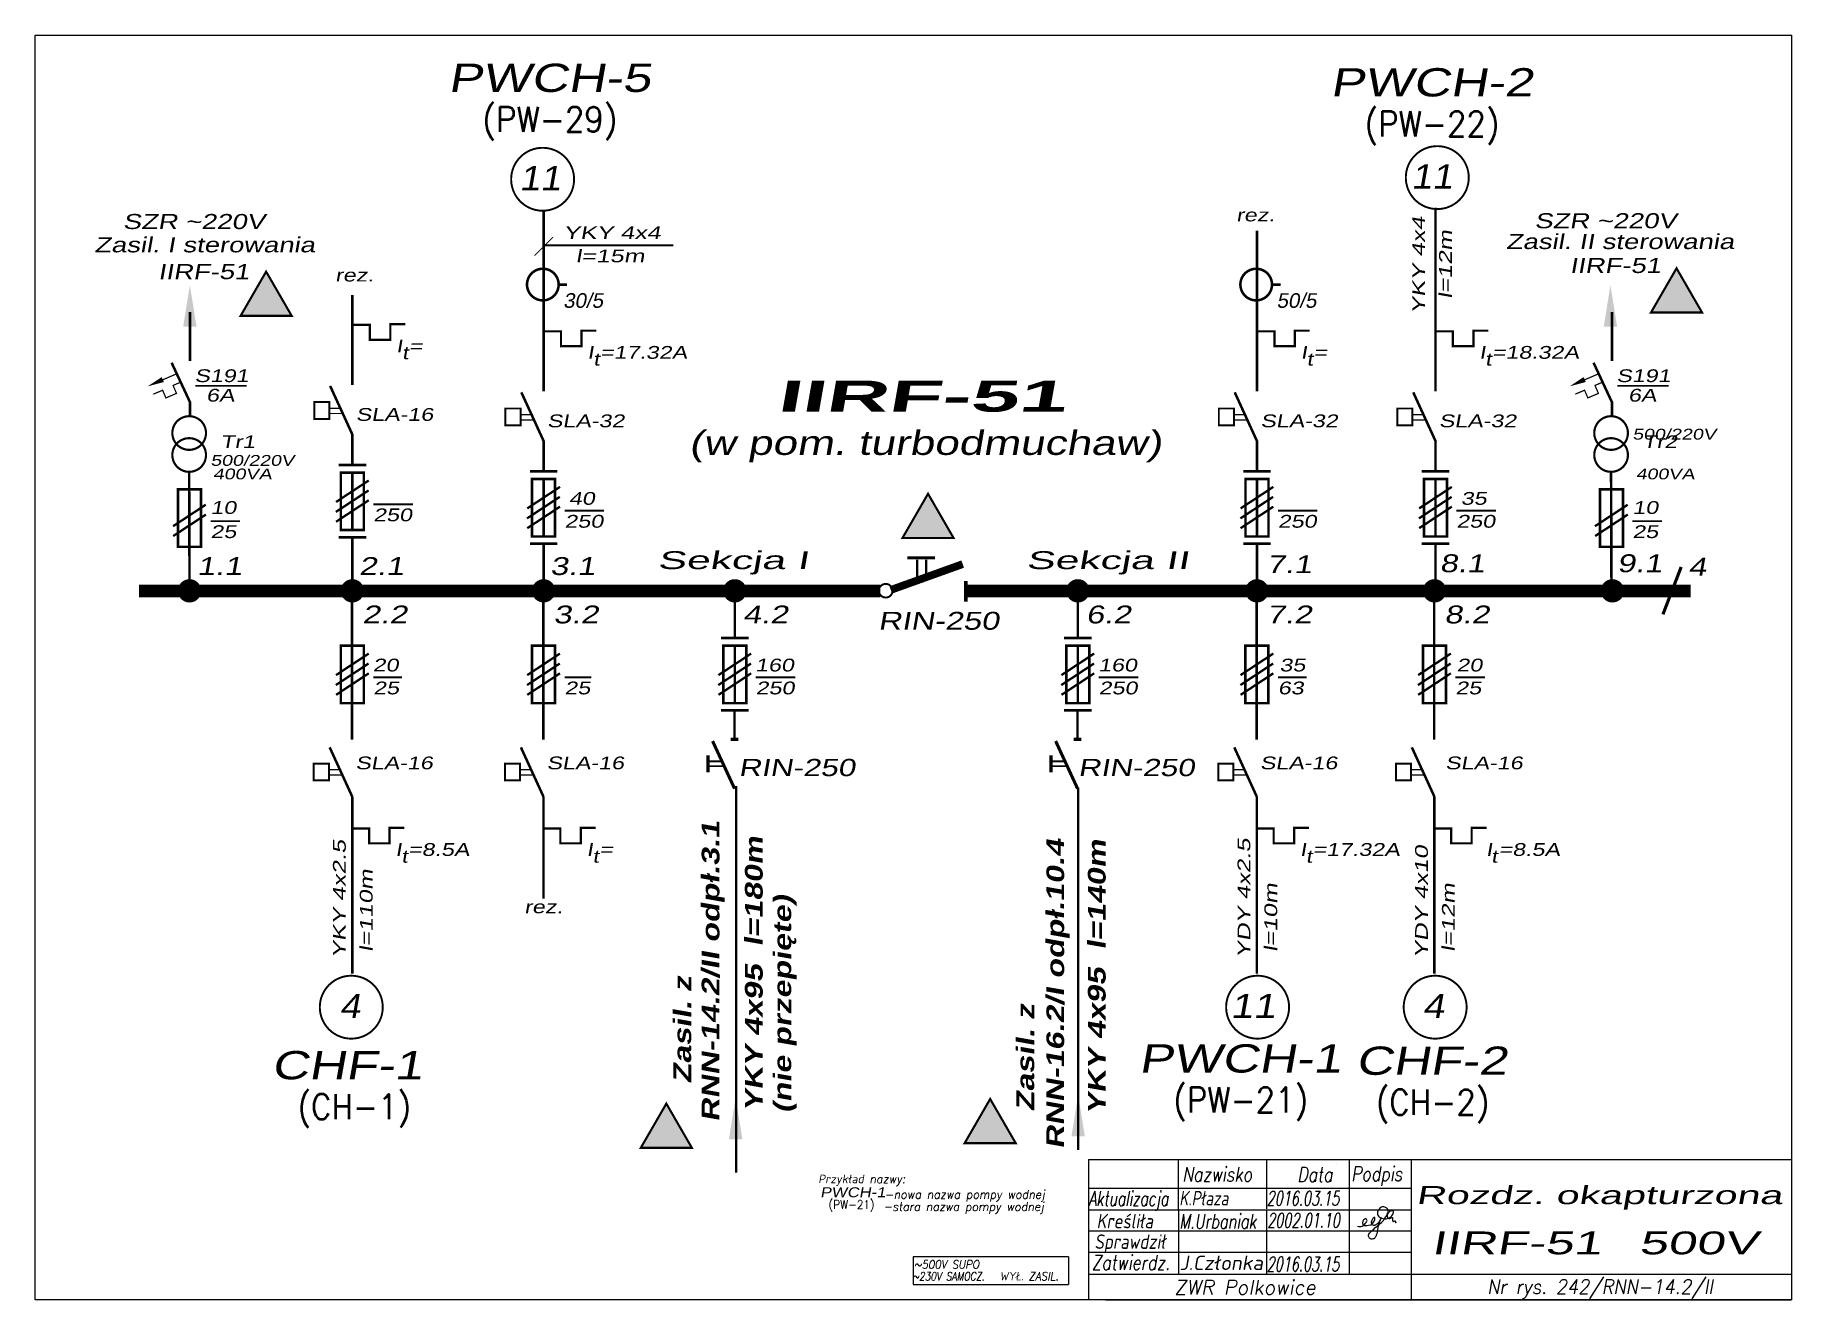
# Model space of a CAD drawing. Extents: x 0 to 590, y 0 to 425.
import ezdxf
from ezdxf.enums import TextEntityAlignment as Align

# ---------------------------------------------------------------- set-up
doc = ezdxf.new("R2010")
doc.units = 0
doc.header["$MEASUREMENT"] = 0
doc.layers.get('0').update_dxf_attribs({"linetype": 'CONTINUOUS'})
for name, color, linetype in [('1', 7, 'CONTINUOUS'), ('LINIE', 4, 'CONTINUOUS'), ('pole12', 7, 'CONTINUOUS')]:
    doc.layers.add(name, color=color, linetype=linetype)
doc.styles.add('ROMAND', font='romand', dxfattribs={"width": 0.8, "oblique": 15, "height": 7})
doc.styles.add('ROMANS', font='romans', dxfattribs={"width": 0.8, "oblique": 15, "height": 3})
doc.styles.get("Standard").update_dxf_attribs({"font": 'txt.shx'})
doc.styles.add('styl1', font='arial.ttf', dxfattribs={"width": 0.8, "oblique": 10, "height": 2.8})
doc.styles.add('styl2', font='arialbd.ttf', dxfattribs={"width": 0.8, "oblique": 10, "height": 2.8})

msp = doc.modelspace()

# ---------------------------------------------------------------- linework, layer by layer
at = {"color": 7}
for p, q in [((106.52, 253.08), (106.52, 250.49)), ((170.76, 246.27), (170.76, 243.68)), ((384.12, 30.16), (384.12, 47.18)), ((413.64, 47.18), (413.64, 30.58)), ((437.08, 45.89), (437.08, 45.89)), ((441.43, 47.18), (441.43, 8.59)), ((353.82, 37.48), (462.23, 37.48)), ((353.82, 30.16), (462.23, 30.16)), ((413.64, 30.16), (413.64, 8.59)), ((451.05, 29.81), (450.94, 29.46)), ((451.22, 30.06), (451.05, 29.81)), ((451.47, 30.44), (451.22, 30.06)), ((451.75, 30.73), (451.47, 30.44)), ((452.03, 31.01), (451.75, 30.73)), ((452.24, 31.15), (452.03, 31.01)), ((452.53, 31.25), (452.24, 31.15)), ((453.05, 31.25), (452.53, 31.25)), ((453.44, 31.15), (453.05, 31.25)), ((453.83, 30.94), (453.44, 31.15)), ((454.11, 30.73), (453.83, 30.94)), ((454.32, 30.51), (454.11, 30.73)), ((454.46, 30.23), (454.32, 30.51)), ((454.53, 29.99), (454.46, 30.23)), ((454.53, 29.42), (454.53, 29.99)), ((455.03, 29.6), (454.82, 29.42)), ((455.31, 29.74), (455.03, 29.6)), ((455.66, 29.85), (455.31, 29.74)), ((455.98, 29.85), (455.66, 29.85)), ((456.16, 29.74), (455.98, 29.85)), ((456.33, 29.53), (456.16, 29.74)), ((456.33, 29.28), (456.33, 29.53)), ((444.28, 24.77), (444.67, 24.63)), ((444.67, 24.63), (445.02, 24.63)), ((445.02, 24.63), (445.37, 24.67)), ((445.37, 24.67), (445.76, 24.77)), ((445.76, 24.77), (446.01, 24.88)), ((445.97, 26.22), (445.94, 25.97)), ((445.94, 25.97), (445.94, 25.69)), ((445.94, 25.69), (445.97, 25.51)), ((446.04, 26.46), (445.97, 26.22)), ((445.97, 25.51), (446.04, 25.3)), ((446.01, 24.88), (446.25, 25.02)), ((446.15, 26.67), (446.04, 26.46)), ((446.04, 25.3), (446.11, 25.09)), ((446.11, 25.09), (446.18, 24.98)), ((446.29, 26.82), (446.15, 26.67)), ((446.18, 24.98), (446.25, 24.98)), ((446.25, 25.02), (446.5, 25.23)), ((446.25, 24.98), (446.36, 24.95)), ((446.5, 26.99), (446.29, 26.82)), ((446.36, 24.95), (446.57, 24.95)), ((446.64, 27.13), (446.5, 26.99)), ((446.5, 25.23), (446.71, 25.44)), ((446.57, 24.95), (446.92, 24.98)), ((446.78, 27.2), (446.64, 27.13)), ((446.71, 25.44), (446.92, 25.69)), ((446.92, 27.24), (446.78, 27.2)), ((447.06, 27.24), (446.92, 27.24)), ((446.92, 25.69), (447.2, 26)), ((446.92, 24.98), (447.42, 24.98)), ((447.2, 27.13), (447.06, 27.24)), ((447.31, 27.03), (447.2, 27.13)), ((447.2, 26), (447.31, 26.25)), ((447.42, 26.89), (447.31, 27.03)), ((447.31, 26.25), (447.38, 26.46)), ((447.38, 26.46), (447.45, 26.67)), ((447.45, 26.67), (447.42, 26.89)), ((447.42, 24.98), (447.94, 25.09)), ((447.94, 25.09), (448.47, 25.12)), ((448.47, 25.12), (448.86, 25.23)), ((448.93, 26.36), (448.86, 26.11)), ((448.86, 26.11), (448.86, 25.9)), ((448.86, 25.9), (448.93, 25.76)), ((448.86, 25.23), (449, 25.34)), ((449, 26.64), (448.93, 26.36)), ((448.93, 25.76), (448.93, 25.58)), ((448.93, 25.58), (449, 25.55)), ((449.14, 26.89), (449, 26.64)), ((449, 25.55), (449.07, 25.44)), ((449, 25.34), (449.14, 25.44)), ((449.07, 25.44), (449.21, 25.3)), ((449.28, 27.13), (449.14, 26.89)), ((449.14, 25.44), (449.21, 25.55)), ((449.21, 25.55), (449.35, 25.69)), ((449.21, 25.3), (449.35, 25.12)), ((449.42, 27.34), (449.28, 27.13)), ((449.28, 23.4), (449.71, 23.75)), ((449.35, 25.69), (449.64, 26.11)), ((449.35, 25.12), (449.57, 25.09)), ((449.57, 27.48), (449.42, 27.34)), ((449.71, 27.59), (449.57, 27.48)), ((449.57, 25.09), (449.78, 25.02)), ((449.64, 26.11), (449.85, 26.46)), ((449.85, 27.66), (449.71, 27.59)), ((449.71, 23.75), (450.09, 24.21)), ((449.78, 25.02), (450.06, 25.02)), ((449.99, 27.66), (449.85, 27.66)), ((449.85, 26.46), (449.99, 26.67)), ((450.06, 27.59), (449.99, 27.66)), ((449.99, 26.67), (450.06, 26.92)), ((450.09, 27.48), (450.06, 27.59)), ((450.06, 26.92), (450.09, 27.13)), ((450.06, 25.02), (450.16, 25.12)), ((450.09, 27.13), (450.09, 27.48)), ((450.09, 24.21), (450.45, 24.45)), ((450.16, 25.12), (450.41, 25.23)), ((450.41, 25.23), (450.59, 25.44)), ((450.45, 24.45), (450.73, 24.67)), ((450.59, 25.44), (450.8, 25.55)), ((450.73, 24.67), (451.12, 24.98)), ((450.8, 25.55), (450.98, 25.65)), ((450.94, 29.46), (450.9, 29.07)), ((450.9, 29.07), (450.94, 28.72)), ((450.94, 28.72), (451.05, 28.4)), ((450.98, 23.64), (450.94, 23.29)), ((450.98, 25.65), (451.15, 25.79)), ((451.01, 24), (450.98, 23.64)), ((451.08, 24.42), (451.01, 24)), ((451.05, 28.4), (451.26, 28.05)), ((451.15, 24.77), (451.08, 24.42)), ((451.12, 24.98), (451.54, 25.34)), ((451.15, 25.79), (451.33, 26)), ((451.22, 25.12), (451.15, 24.77)), ((451.33, 25.44), (451.22, 25.12)), ((451.26, 28.05), (451.54, 27.84)), ((451.33, 26), (451.47, 26.22)), ((451.47, 25.69), (451.33, 25.44)), ((451.47, 26.22), (451.61, 26.46)), ((451.54, 25.9), (451.47, 25.69)), ((451.54, 27.84), (452.03, 27.48)), ((451.61, 26.15), (451.54, 25.9)), ((451.54, 25.34), (451.89, 25.65)), ((451.61, 26.46), (451.75, 26.67)), ((451.68, 26.36), (451.61, 26.15)), ((451.82, 26.64), (451.68, 26.36)), ((451.75, 26.67), (451.89, 26.89)), ((451.89, 26.82), (451.82, 26.64)), ((451.89, 26.89), (452.03, 27.03)), ((451.96, 27.03), (451.89, 26.82)), ((451.89, 25.65), (452.31, 26)), ((452.03, 27.24), (451.96, 27.03)), ((452.03, 27.48), (452.46, 27.38)), ((452.1, 27.38), (452.03, 27.24)), ((452.03, 27.03), (452.1, 27.24)), ((452.17, 27.48), (452.1, 27.38)), ((452.1, 27.24), (452.17, 27.38)), ((452.17, 27.48), (452.24, 27.59)), ((452.24, 27.59), (452.17, 27.48)), ((452.17, 27.38), (452.17, 27.48)), ((452.24, 27.59), (452.24, 27.66)), ((452.24, 27.66), (452.24, 27.59)), ((452.31, 26), (452.67, 26.32)), ((452.46, 27.38), (452.95, 27.24)), ((452.67, 26.32), (452.95, 26.67)), ((452.95, 27.24), (453.9, 27.24)), ((452.95, 26.67), (453.23, 27.03)), ((453.23, 27.03), (453.44, 27.38)), ((453.44, 27.38), (453.76, 27.84)), ((453.76, 27.84), (454.04, 28.26)), ((453.9, 27.24), (454.25, 27.27)), ((454.04, 28.26), (454.25, 28.72)), ((454.25, 28.72), (454.39, 29.07)), ((454.32, 28.61), (454.25, 28.37)), ((454.25, 28.37), (454.25, 28.05)), ((454.25, 28.05), (454.32, 27.8)), ((454.25, 27.27), (454.61, 27.38)), ((454.46, 28.93), (454.32, 28.61)), ((454.32, 27.8), (454.39, 27.56)), ((454.39, 29.07), (454.53, 29.42)), ((454.39, 27.56), (454.53, 27.38)), ((454.68, 29.18), (454.46, 28.93)), ((454.53, 27.38), (454.75, 27.27)), ((454.61, 27.38), (454.89, 27.56)), ((454.82, 29.42), (454.68, 29.18)), ((454.75, 27.27), (455.1, 27.27)), ((454.89, 27.56), (455.24, 27.77)), ((455.1, 27.27), (455.31, 27.38)), ((455.24, 27.77), (455.52, 27.94)), ((455.31, 27.38), (455.73, 27.59)), ((455.52, 27.94), (455.73, 28.15)), ((455.73, 28.15), (455.98, 28.51)), ((455.73, 27.59), (456.01, 27.59)), ((455.98, 28.51), (456.16, 28.82)), ((456.01, 27.59), (456.01, 26.64)), ((456.01, 26.64), (456.05, 26.46)), ((456.05, 26.46), (456.09, 26.36)), ((456.09, 26.36), (456.12, 26.25)), ((456.12, 26.25), (456.23, 26.25)), ((456.16, 28.82), (456.26, 29.07)), ((456.23, 26.25), (456.47, 26.43)), ((456.26, 29.07), (456.33, 29.28)), ((456.47, 26.43), (456.68, 26.46)), ((456.68, 26.46), (456.83, 26.53)), ((456.83, 26.53), (456.9, 26.53)), ((456.9, 26.53), (456.9, 26.46)), ((456.9, 26.46), (456.97, 26.32)), ((456.97, 26.32), (456.97, 26.15)), ((456.97, 26.15), (457.04, 26.08)), ((457.04, 26.08), (457.04, 26)), ((457.04, 26), (457.11, 25.97)), ((457.11, 26), (457.18, 26.08)), ((457.11, 25.9), (457.11, 26)), ((457.11, 25.97), (457.11, 25.9)), ((457.18, 26.08), (457.18, 26.11)), ((353.82, 23.14), (462.3, 23.14)), ((447.94, 21.39), (447.98, 21.74)), ((448.02, 21.14), (447.94, 21.39)), ((447.98, 21.74), (448.09, 22.06)), ((448.12, 20.93), (448.02, 21.14)), ((448.09, 22.06), (448.3, 22.41)), ((448.26, 20.72), (448.12, 20.93)), ((448.44, 20.58), (448.26, 20.72)), ((448.3, 22.41), (448.58, 22.73)), ((448.65, 20.44), (448.44, 20.58)), ((448.58, 22.73), (448.93, 23.08)), ((448.86, 20.37), (448.65, 20.44)), ((449.07, 20.37), (448.86, 20.37)), ((448.93, 23.08), (449.28, 23.4)), ((449.42, 20.44), (449.07, 20.37)), ((449.71, 20.51), (449.42, 20.44)), ((449.92, 20.61), (449.71, 20.51)), ((450.09, 20.79), (449.92, 20.61)), ((450.2, 21.04), (450.09, 20.79)), ((450.34, 21.25), (450.2, 21.04)), ((450.45, 21.46), (450.34, 21.25)), ((450.55, 21.71), (450.45, 21.46)), ((450.66, 21.92), (450.55, 21.71)), ((450.69, 22.13), (450.66, 21.92)), ((450.73, 22.27), (450.69, 22.13)), ((450.8, 22.52), (450.73, 22.27)), ((450.83, 22.73), (450.8, 22.52)), ((450.87, 22.97), (450.83, 22.73)), ((450.94, 23.29), (450.87, 22.97)), ((347.17, 14.44), (347.17, 5.15)), ((353.82, 15.96), (462.14, 15.96)), ((359.61, 0), (359.61, 0)), ((359.61, 0), (359.61, 0))]:
    msp.add_line(p, q, dxfattribs=at)
msp.add_lwpolyline([(0, 425), (590, 425), (590, 0), (0, 0)], close=True)
for points, const_width in [([(159.91, 376.56, 1), (181.06, 376.56, 1)], 0.644), ([(460.46, 377.12, 1), (481.61, 377.12, 1)], 0.644), ([(165.24, 341.17, 1), (175.87, 341.17, 1)], 0.859), ([(404.89, 341.17, 1), (415.51, 341.17, 1)], 0.859), ([(46.09, 291.28, 1), (57.4, 291.28, 1)], 0.723), ([(523.77, 291.28, 1), (535.08, 291.28, 1)], 0.723), ([(46.09, 283.89, 1), (57.4, 283.89, 1)], 0.723), ([(523.77, 283.89, 1), (535.08, 283.89, 1)], 0.723), ([(49.72, 238.24, 1), (54.03, 238.24, 1)], 3.53), ([(104.42, 238.24, 1), (108.73, 238.24, 1)], 3.53), ([(168.66, 238.24, 1), (172.97, 238.24, 1)], 3.53), ([(232.9, 238.24, 1), (237.21, 238.24, 1)], 3.53), ([(348.13, 238.24, 1), (352.45, 238.24, 1)], 3.53), ([(408.3, 238.24, 1), (412.62, 238.24, 1)], 3.53), ([(467.95, 238.24, 1), (472.27, 238.24, 1)], 3.53), ([(527.72, 238.24, 1), (532.03, 238.24, 1)], 3.53), ([(283.45, 238.28, 1), (288.03, 238.28, 1)], 0.654), ([(95.63, 98.32, 1), (116.78, 98.32, 1)], 0.644), ([(400.1, 98.32, 1), (421.25, 98.32, 1)], 0.644), ([(459.75, 98.32, 1), (480.9, 98.32, 1)], 0.644)]:
    msp.add_lwpolyline(points, format="xyb", close=True, dxfattribs=dict(at, const_width=const_width))
for points, const_width in [([(170.81, 365.92), (170.81, 305.28)], 0.859), ([(470.43, 367), (470.43, 305.28)], 0.859), ([(410.46, 359.23), (410.46, 305.28)], 0.859), ([(106.58, 337.62), (106.58, 307.44)], 0.859), ([(176.25, 341.17), (178.72, 341.17)], 0.859), ([(415.89, 341.17), (418.37, 341.17)], 0.859), ([(52.04, 331.99), (52.04, 315.47)], 0.859), ([(529.72, 331.99), (529.72, 315.47)], 0.859), ([(106.38, 327.63), (112.43, 327.63), (112.43, 322.63), (119.32, 322.63), (119.32, 327.84), (124.34, 327.84)], 0.745), ([(170.62, 325.47), (176.67, 325.47), (176.67, 320.47), (183.56, 320.47), (183.56, 325.68), (188.58, 325.68)], 0.745), ([(410.26, 325.47), (416.32, 325.47), (416.32, 320.47), (423.21, 320.47), (423.21, 325.68), (428.22, 325.68)], 0.745), ([(470.24, 325.47), (476.29, 325.47), (476.29, 320.47), (483.18, 320.47), (483.18, 325.68), (488.19, 325.68)], 0.745), ([(45.85, 314.9), (52.12, 301.44)], 0.859), ([(523.53, 314.9), (529.8, 301.44)], 0.859), ([(39.71, 304.34), (42.83, 305.66), (43.93, 303.08), (47.48, 304.59), (46.34, 307.28), (48.92, 308.37)], 0.417), ([(53.79, 307.16), (71.1, 307.16)], 0.618), ([(99.1, 307.11), (106.69, 290.51)], 0.859), ([(517.39, 304.34), (520.51, 305.66), (521.61, 303.08), (525.16, 304.59), (524.02, 307.28), (526.6, 308.37)], 0.417), ([(531.47, 307.16), (548.78, 307.16)], 0.618), ([(52.04, 301.68), (52.04, 296.84)], 0.859), ([(163.34, 304.95), (170.93, 288.35)], 0.859), ([(402.99, 304.95), (410.57, 288.35)], 0.859), ([(462.96, 304.95), (470.55, 288.35)], 0.859), ([(529.72, 301.68), (529.72, 296.84)], 0.859), ([(98.5, 299.57), (102.97, 299.57)], 0.429), ([(98.83, 297.83), (103.29, 297.83)], 0.429), ([(162.74, 297.41), (167.21, 297.41)], 0.429), ([(163.07, 295.67), (167.53, 295.67)], 0.429), ([(402.39, 297.41), (406.86, 297.41)], 0.429), ([(402.71, 295.67), (407.18, 295.67)], 0.429), ([(462.36, 297.41), (466.83, 297.41)], 0.429), ([(462.68, 295.67), (467.15, 295.67)], 0.429), ([(106.58, 290.72), (106.58, 280.61)], 0.859), ([(170.81, 288.56), (170.81, 278.45)], 0.859), ([(410.46, 288.56), (410.46, 278.45)], 0.859), ([(470.43, 288.56), (470.43, 278.45)], 0.859), ([(51.74, 278.23), (51.88, 238.24)], 0.859), ([(101.96, 280.56), (111.21, 280.56), (111.21, 280.56)], 0.859), ([(102.71, 258.67), (110.44, 258.67), (110.44, 277.99), (102.71, 277.99), (102.71, 258.25)], 0.859), ([(106.58, 277.99), (106.58, 277.99), (106.58, 277.99), (106.58, 258.67)], 0.859), ([(166.2, 278.4), (175.45, 278.4), (175.45, 278.4)], 0.859), ([(405.84, 278.4), (415.1, 278.4), (415.1, 278.4)], 0.859), ([(465.81, 278.4), (475.07, 278.4), (475.07, 278.4)], 0.859), ([(529.42, 278.23), (529.56, 238.24)], 0.859), ([(48.01, 253.02), (55.74, 253.02), (55.74, 272.34), (48.01, 272.34), (48.01, 252.6)], 0.859), ([(112.02, 271.99), (112.02, 271.99), (101.02, 264.75)], 0.773), ([(112.08, 275.34), (112.08, 275.34), (101.08, 268.1)], 0.773), ([(176.32, 273.18), (176.32, 273.18), (165.32, 265.94)], 0.773), ([(166.95, 256.51), (174.68, 256.51), (174.68, 275.83), (166.95, 275.83), (166.95, 256.09)], 0.859), ([(170.81, 275.83), (170.81, 275.83), (170.81, 275.83), (170.81, 256.51)], 0.859), ([(415.96, 273.18), (415.96, 273.18), (404.96, 265.94)], 0.773), ([(406.6, 256.51), (414.32, 256.51), (414.32, 275.83), (406.6, 275.83), (406.6, 256.09)], 0.859), ([(410.46, 275.83), (410.46, 275.83), (410.46, 275.83), (410.46, 256.51)], 0.859), ([(475.93, 273.18), (475.93, 273.18), (464.94, 265.94)], 0.773), ([(466.57, 256.51), (474.3, 256.51), (474.3, 275.83), (466.57, 275.83), (466.57, 256.09)], 0.859), ([(470.43, 275.83), (470.43, 275.83), (470.43, 275.83), (470.43, 256.51)], 0.859), ([(525.69, 253.02), (533.42, 253.02), (533.42, 272.34), (525.69, 272.34), (525.69, 252.6)], 0.859), ([(57.32, 267.19), (57.32, 267.19), (46.32, 259.95)], 0.773), ([(112.08, 268.69), (112.08, 268.69), (101.08, 261.45)], 0.773), ([(113.62, 267.33), (126.91, 267.33)], 0.618), ([(176.26, 269.83), (176.26, 269.83), (165.26, 262.59)], 0.773), ([(176.32, 266.53), (176.32, 266.53), (165.32, 259.29)], 0.773), ([(415.9, 269.83), (415.9, 269.83), (404.9, 262.59)], 0.773), ([(415.96, 266.53), (415.96, 266.53), (404.96, 259.29)], 0.773), ([(475.87, 269.83), (475.87, 269.83), (464.87, 262.59)], 0.773), ([(475.93, 266.53), (475.93, 266.53), (464.94, 259.29)], 0.773), ([(535, 267.19), (535, 267.19), (524, 259.95)], 0.773), ([(57.38, 263.89), (57.38, 263.89), (46.38, 256.65)], 0.773), ([(58.93, 261.68), (68.85, 261.68)], 0.618), ([(177.86, 265.17), (191.15, 265.17)], 0.618), ([(417.51, 265.17), (430.79, 265.17)], 0.618), ([(477.48, 265.17), (490.76, 265.17)], 0.618), ([(535.06, 263.89), (535.06, 263.89), (524.06, 256.65)], 0.773), ([(536.61, 261.68), (546.53, 261.68)], 0.618), ([(101.95, 256.24), (111.21, 256.24)], 0.859), ([(106.58, 256.24), (106.58, 240.39)], 0.859), ([(166.19, 254.09), (175.45, 254.09)], 0.859), ([(170.81, 254.09), (170.81, 238.24)], 0.859), ([(405.83, 254.09), (415.09, 254.09)], 0.859), ([(410.46, 254.09), (410.46, 238.24)], 0.859), ([(465.81, 254.09), (475.07, 254.09)], 0.859), ([(470.43, 254.09), (470.43, 238.24)], 0.859), ([(552.97, 246.27), (546.84, 230.33)], 1.07), ([(34.94, 238.19), (283.96, 238.19)], 4.29), ([(106.46, 238.05), (106.46, 188.17)], 0.859), ([(170.7, 238.05), (170.7, 188.17)], 0.859), ([(235.05, 238.24), (235.05, 222.39)], 0.859), ([(312.34, 238.19), (556.15, 238.19)], 4.29), ([(350.29, 238.24), (350.29, 222.39)], 0.859), ([(410.34, 238.02), (410.34, 188.17)], 0.859), ([(469.99, 236.28), (469.99, 188.17)], 0.859), ([(102.7, 200.5), (110.43, 200.5), (110.43, 219.82), (102.7, 219.82), (102.7, 200.07)], 0.859), ([(166.94, 200.5), (174.67, 200.5), (174.67, 219.82), (166.94, 219.82), (166.94, 200.07)], 0.859), ([(230.43, 222.39), (239.68, 222.39), (239.68, 222.39)], 0.859), ([(231.18, 200.5), (238.91, 200.5), (238.91, 219.82), (231.18, 219.82), (231.18, 200.07)], 0.859), ([(235.04, 219.82), (235.04, 219.82), (235.04, 219.82), (235.04, 200.5)], 0.859), ([(345.66, 222.39), (354.92, 222.39), (354.92, 222.39)], 0.859), ([(346.42, 200.5), (354.14, 200.5), (354.14, 219.82), (346.42, 219.82), (346.42, 200.07)], 0.859), ([(350.28, 219.82), (350.28, 219.82), (350.28, 219.82), (350.28, 200.5)], 0.859), ([(406.59, 200.5), (414.31, 200.5), (414.31, 219.82), (406.59, 219.82), (406.59, 200.07)], 0.859), ([(466.24, 200.5), (473.97, 200.5), (473.97, 219.82), (466.24, 219.82), (466.24, 200.07)], 0.859), ([(112.01, 213.82), (112.01, 213.82), (101.01, 206.57)], 0.773), ([(112.07, 217.17), (112.07, 217.17), (101.07, 209.92)], 0.773), ([(176.25, 213.82), (176.25, 213.82), (165.25, 206.57)], 0.773), ([(176.31, 217.17), (176.31, 217.17), (165.31, 209.92)], 0.773), ([(240.49, 213.82), (240.49, 213.82), (229.49, 206.57)], 0.773), ([(240.55, 217.17), (240.55, 217.17), (229.55, 209.92)], 0.773), ([(355.72, 213.82), (355.72, 213.82), (344.72, 206.57)], 0.773), ([(355.78, 217.17), (355.78, 217.17), (344.78, 209.92)], 0.773), ([(415.89, 213.82), (415.89, 213.82), (404.89, 206.57)], 0.773), ([(415.95, 217.17), (415.95, 217.17), (404.95, 209.92)], 0.773), ([(475.54, 213.82), (475.54, 213.82), (464.54, 206.57)], 0.773), ([(475.6, 217.17), (475.6, 217.17), (464.6, 209.92)], 0.773), ([(112.07, 210.52), (112.07, 210.52), (101.07, 203.27)], 0.773), ([(113.61, 209.15), (123.22, 209.15)], 0.618), ([(176.31, 210.52), (176.31, 210.52), (165.31, 203.27)], 0.773), ([(177.85, 209.15), (186.87, 209.15)], 0.618), ([(240.55, 210.52), (240.55, 210.52), (229.55, 203.27)], 0.773), ([(242.09, 209.15), (255.38, 209.15)], 0.618), ([(355.78, 210.52), (355.78, 210.52), (344.78, 203.27)], 0.773), ([(357.33, 209.15), (370.61, 209.15)], 0.618), ([(415.95, 210.52), (415.95, 210.52), (404.95, 203.27)], 0.773), ([(417.5, 209.15), (427.12, 209.15)], 0.618), ([(475.6, 210.52), (475.6, 210.52), (464.6, 203.27)], 0.773), ([(477.15, 209.15), (487.04, 209.15)], 0.618), ([(230.42, 198.07), (239.68, 198.07)], 0.859), ([(234.94, 198.28), (234.94, 188.16)], 0.859), ([(345.66, 198.07), (354.92, 198.07)], 0.859), ([(350.17, 198.28), (350.17, 188.16)], 0.859), ([(98.95, 185.64), (106.54, 169.04)], 0.859), ([(163.19, 185.64), (170.78, 169.04)], 0.859), ([(226.02, 182.91), (226.02, 177.23)], 1.07), ([(227.58, 187.76), (234.97, 171.76)], 1.07), ([(233.62, 188.31), (236.24, 188.31)], 1.07), ([(341.26, 182.91), (341.26, 177.23)], 1.07), ([(342.82, 187.76), (350.2, 171.76)], 1.07), ([(348.85, 188.31), (351.48, 188.31)], 1.07), ([(402.84, 185.64), (410.42, 169.04)], 0.859), ([(462.49, 185.64), (470.08, 169.04)], 0.859), ([(98.36, 178.1), (102.82, 178.1)], 0.429), ([(162.6, 178.1), (167.06, 178.1)], 0.429), ([(225.78, 179.32), (231.93, 179.32)], 0.644), ([(226.02, 180.95), (230.91, 180.95)], 0.644), ([(341.02, 179.32), (347.17, 179.32)], 0.644), ([(341.26, 180.95), (346.15, 180.95)], 0.644), ([(402.24, 178.1), (406.71, 178.1)], 0.429), ([(461.89, 178.1), (466.36, 178.1)], 0.429), ([(98.68, 176.36), (103.15, 176.36)], 0.429), ([(162.92, 176.36), (167.39, 176.36)], 0.429), ([(235.49, 172.7), (235.49, 42.73)], 0.826), ([(350.39, 172.13), (350.39, 50.33)], 0.859), ([(402.56, 176.36), (407.03, 176.36)], 0.429), ([(462.22, 176.36), (466.68, 176.36)], 0.429), ([(106.54, 169.04), (106.54, 109.56)], 0.859), ([(170.78, 169.04), (170.78, 134.76)], 0.859), ([(410.42, 169.04), (410.42, 109.56)], 0.859), ([(470.08, 169.04), (470.08, 109.56)], 0.859), ([(106.12, 158.4), (112.18, 158.4), (112.18, 153.4), (119.07, 153.4), (119.07, 158.61), (124.08, 158.61)], 0.745), ([(170.36, 158.4), (176.42, 158.4), (176.42, 153.4), (183.31, 153.4), (183.31, 158.61), (188.32, 158.61)], 0.745), ([(410.01, 158.4), (416.06, 158.4), (416.06, 153.4), (422.95, 153.4), (422.95, 158.61), (427.96, 158.61)], 0.745), ([(469.66, 158.4), (475.71, 158.4), (475.71, 153.4), (482.6, 153.4), (482.6, 158.61), (487.62, 158.61)], 0.745)]:
    msp.add_lwpolyline(points, dxfattribs=dict(at, const_width=const_width))
at = {"color": 7, "linetype": 'ByBlock', "lineweight": 25, "const_width": 0.723}
for points in [[(77.6, 345.52), (69.02, 330.65), (86.19, 330.65)], [(551.41, 346.64), (542.82, 331.77), (559.99, 331.77)], [(299.96, 270.87), (291.37, 256), (308.54, 256)], [(212.04, 65.91), (203.46, 51.04), (220.63, 51.04)], [(320.83, 67.47), (312.25, 52.61), (329.42, 52.61)]]:
    msp.add_lwpolyline(points, close=True, dxfattribs=at)
at = {"color": 7, "const_width": 0.644}
for points in [[(98.83, 301.67), (98.83, 296.03), (93.76, 296.03), (93.76, 301.67)], [(163.07, 299.51), (163.07, 293.88), (158, 293.88), (158, 299.51)], [(402.71, 299.51), (402.71, 293.88), (397.64, 293.88), (397.64, 299.51)], [(462.68, 299.51), (462.68, 293.88), (457.62, 293.88), (457.62, 299.51)], [(98.68, 180.2), (98.68, 174.56), (93.61, 174.56), (93.61, 180.2)], [(162.92, 180.2), (162.92, 174.56), (157.85, 174.56), (157.85, 180.2)], [(402.56, 180.2), (402.56, 174.56), (397.5, 174.56), (397.5, 180.2)], [(462.22, 180.2), (462.22, 174.56), (457.15, 174.56), (457.15, 180.2)]]:
    msp.add_lwpolyline(points, close=True, dxfattribs=at)
at = {"color": 7}
for points in [[(294.98, 14.44), (294.98, 5.15), (347.17, 5.15)], [(347.17, 14.44), (294.98, 14.44)]]:
    msp.add_lwpolyline(points, dxfattribs=at)
at = {"color": 2, "lineweight": 25}
for points in [[(68.95, 330.65), (86.12, 330.65), (77.53, 345.52)], [(542.75, 331.77), (559.92, 331.77), (551.33, 346.64)], [(291.3, 256), (308.47, 256), (299.88, 270.87)], [(203.39, 51.04), (220.56, 51.04), (211.97, 65.91)], [(312.18, 52.61), (329.34, 52.61), (320.76, 67.47)]]:
    msp.add_solid(points, dxfattribs=at)
at = {"color": 7}
for points in [[(49.72, 326.98), (51.98, 340.95), (54.24, 326.98)], [(526.95, 326.98), (529.2, 340.95), (531.46, 326.98)], [(43.25, 308.43), (37.79, 306.95), (42.51, 310.07)], [(520.93, 308.43), (515.47, 306.95), (520.19, 310.07)], [(233.08, 53.96), (235.34, 67.93), (237.6, 53.96)], [(348.14, 54.89), (350.4, 68.86), (352.65, 54.89)]]:
    msp.add_solid(points, dxfattribs=at)
at = {"layer": '1', "color": 7}
for points, const_width in [([(173.96, 357.08), (167.78, 350.9)], 0.338), ([(171.24, 354.34), (214.41, 354.34)], 0.676), ([(47.74, 311.26), (39.35, 307.65)], 0.417), ([(525.42, 311.26), (517.03, 307.65)], 0.417), ([(287.44, 238.54), (311.61, 247.23)], 2.6), ([(293.05, 249.3), (302.26, 249.3)], 1.04), ([(296.33, 248.68), (296.33, 242.13)], 0.781), ([(299.29, 248.68), (299.29, 242.13)], 0.781), ([(312.67, 241.51), (312.67, 234.56)], 1.16)]:
    msp.add_lwpolyline(points, dxfattribs=dict(at, const_width=const_width))
at = {"layer": 'LINIE', "color": 7}
for p, q in [((353.82, 47.18), (590.01, 47.18)), ((353.82, 47.18), (353.82, 0)), ((462.23, 47.13), (462.23, -0.05)), ((590, 47.18), (590, 0)), ((384.12, 30.16), (384.12, 8.59)), ((353.82, 8.59), (590.15, 8.59)), ((590, 0), (353.97, 0)), ((359.6, 0), (359.6, 0)), ((359.61, 0), (590, 0))]:
    msp.add_line(p, q, dxfattribs=at)

# ---------------------------------------------------------------- texts
at = {"color": 7, "lineweight": 30, "width": 0.9}
for s, height, p in [('(PW-29)', 8.45, (150.27, 392.48)), ('(PW-22)', 8.45, (446.61, 390.97)), ('(PW-21)', 8.45, (382.33, 62.94)), ('(CH-2)', 8.45, (450.39, 62.18)), ('(CH-1)', 8.45, (88.14, 60.67)), ('(PW-21)', 2.88, (266.57, 30.57))]:
    msp.add_text(s, height=height, dxfattribs=at).set_placement(p)
at = {"color": 7, "oblique": 10}
for s, height, style, width, p in [('11', 8.156, 'styl1', 1.1, (162.63, 372.88)), ('11', 8.156, 'styl1', 1.1, (462.25, 373.44)), ('SZR ~220V', 5.064, 'styl1', 1.3, (29.45, 359.82)), ('YKY 4x4', 4.293, 'styl1', 1.4, (177.48, 356.46)), ('rez.', 4.293, 'styl1', 1.3, (403.47, 362.41)), ('SZR ~220V', 5.064, 'styl1', 1.3, (503.67, 360.09)), ('Zasil. I sterowania ', 5.0639, 'styl1', 1.3, (19.88, 352)), ('Zasil. II sterowania ', 5.0639, 'styl1', 1.3, (494.1, 353.1)), ('l=15m', 4.293, 'styl1', 1.4, (181.64, 348.65)), (' IIRF-51', 5.064, 'styl1', 1.3, (512.97, 345.05)), (' IIRF-51', 5.064, 'styl1', 1.3, (38.75, 342.98)), ('rez.', 4.293, 'styl1', 1.3, (100.78, 342.2)), ('I =', 4.293, 'styl1', 1.3, (121.23, 318.39)), ('t', 4.29, 'styl1', 1.3, (123.21, 316.1)), ('I =17.32A', 4.293, 'styl1', 1.3, (185.47, 316.23)), ('I =', 4.293, 'styl1', 1.3, (425.12, 316.23)), ('I =18.32A', 4.293, 'styl1', 1.3, (485.09, 316.23)), ('t', 4.29, 'styl1', 1.3, (187.45, 313.94)), ('t', 4.29, 'styl1', 1.3, (427.09, 313.94)), ('t', 4.29, 'styl1', 1.3, (487.06, 313.94)), ('S191', 4.293, 'styl1', 1.3, (53.54, 308.39)), ('IIRF-51', 10.434, 'styl2', 2, (249.09, 298.45)), ('S191', 4.293, 'styl1', 1.3, (531.22, 308.39)), ('6A', 4.293, 'styl1', 1.3, (57.44, 301.83)), ('6A', 4.293, 'styl1', 1.3, (535.12, 301.83)), ('SLA-16', 4.293, 'styl1', 1.3, (107.74, 295.37)), ('SLA-32', 4.293, 'styl1', 1.3, (171.98, 293.21)), ('SLA-32', 4.293, 'styl1', 1.3, (411.63, 293.21)), ('SLA-32', 4.293, 'styl1', 1.3, (471.6, 293.21)), ('Tr1', 4.293, 'styl1', 1.3, (62.22, 286.2)), ('(w pom. turbodmuchaw)', 8.1561, 'styl1', 1.3, (219.57, 283.92)), ('500/220V', 3.617, 'styl1', 1.3, (536.59, 289.08)), ('Tr2', 4.293, 'styl1', 1.3, (539.9, 286.2)), ('500/220V', 3.617, 'styl1', 1.3, (58.91, 280.25)), ('400VA', 3.617, 'styl1', 1.3, (59.77, 275.71)), ('400VA', 3.617, 'styl1', 1.3, (537.76, 275.71)), ('40', 4.293, 'styl1', 1.3, (179.34, 267.16)), ('35', 4.293, 'styl1', 1.3, (478.96, 267.16)), ('10', 4.293, 'styl1', 1.3, (58.91, 264.09)), ('250', 4.293, 'styl1', 1.3, (113.61, 261.62)), ('10', 4.293, 'styl1', 1.3, (536.59, 264.09)), ('25', 4.293, 'styl1', 1.3, (58.91, 255.97)), ('250', 4.293, 'styl1', 1.3, (177.85, 259.46)), ('250', 4.293, 'styl1', 1.3, (417.5, 259.46)), ('250', 4.293, 'styl1', 1.3, (477.47, 259.46)), ('25', 4.293, 'styl1', 1.3, (536.59, 255.97)), ('1.1', 6.01, 'styl1', 1.3, (54.38, 243.55)), ('2.1', 6.01, 'styl1', 1.3, (108.75, 243.55)), ('3.1', 6.01, 'styl1', 1.3, (172.99, 243.55)), ('Sekcja I', 6.01, 'styl1', 1.7, (209.09, 245.54)), ('Sekcja II', 6.01, 'styl1', 1.7, (332.93, 245.54)), ('7.1', 6.01, 'styl1', 1.3, (413.75, 244.18)), ('8.1', 6.01, 'styl1', 1.3, (471.82, 244.5)), ('9.1', 6.01, 'styl1', 1.3, (531.47, 244.5)), ('4', 6.01, 'styl1', 1.3, (555.32, 243.34)), ('2.2', 6.01, 'styl1', 1.3, (109.87, 227.29)), ('3.2', 6.01, 'styl1', 1.3, (174.11, 227.29)), ('4.2', 6.01, 'styl1', 1.3, (237.77, 227.29)), ('RIN-250', 6.01, 'styl1', 1.3, (283.17, 225.17)), ('6.2', 6.01, 'styl1', 1.3, (353.01, 227.29)), ('7.2', 6.01, 'styl1', 1.3, (413.75, 227.29)), ('8.2', 6.01, 'styl1', 1.3, (473.4, 227.29)), ('20', 4.293, 'styl1', 1.3, (113.42, 211.15)), ('160', 4.293, 'styl1', 1.3, (241.9, 211.15)), ('160', 4.293, 'styl1', 1.3, (357.14, 211.15)), ('35', 4.293, 'styl1', 1.3, (418.05, 211.15)), ('20', 4.293, 'styl1', 1.3, (477.5, 211.15)), ('25', 4.293, 'styl1', 1.3, (113.6, 203.45)), ('25', 4.293, 'styl1', 1.3, (177.84, 203.45)), ('250', 4.293, 'styl1', 1.3, (242.08, 203.45)), ('250', 4.293, 'styl1', 1.3, (357.32, 203.45)), ('63', 4.293, 'styl1', 1.3, (417.49, 203.45)), ('25', 4.293, 'styl1', 1.3, (477.14, 203.45)), ('SLA-16', 4.293, 'styl1', 1.3, (107.6, 178.26)), ('SLA-16', 4.293, 'styl1', 1.3, (171.84, 178.26)), ('RIN-250', 5.787, 'styl1', 1.3, (236.3, 175.97)), ('RIN-250', 5.787, 'styl1', 1.3, (350.35, 175.97)), ('SLA-16', 4.293, 'styl1', 1.3, (411.48, 178.26)), ('SLA-16', 4.293, 'styl1', 1.3, (473.72, 178.26)), ('I =8.5A', 4.293, 'styl1', 1.3, (120.98, 149.16)), ('I =', 4.293, 'styl1', 1.3, (185.21, 149.16)), ('I =17.32A', 4.293, 'styl1', 1.3, (424.86, 149.16)), ('I =8.5A', 4.293, 'styl1', 1.3, (487.35, 149.16)), ('t', 4.29, 'styl1', 1.3, (122.95, 146.87)), ('t', 4.29, 'styl1', 1.3, (187.19, 146.87)), ('t', 4.29, 'styl1', 1.3, (426.83, 146.87)), ('t', 4.29, 'styl1', 1.3, (489.07, 146.87)), ('rez.', 4.293, 'styl1', 1.3, (164.32, 129.89)), ('4', 8.16, 'styl1', 1.1, (102.21, 94.64)), ('11', 8.156, 'styl1', 1.2, (401.5, 94.64)), ('4', 8.16, 'styl1', 1.15, (466.04, 94.64)), ('Przykład nazwy:', 2.88, 'ROMAND', 0.95, (263.09, 39.15)), ('Nazwisko', 4.864, 'ROMANS', 0.8, (385.34, 39.74)), ('Data', 4.864, 'ROMANS', 0.8, (424.01, 39.66)), ('Podpis', 4.864, 'ROMANS', 0.8, (442.07, 39.9)), ('-nowa nazwa pompy wodnej', 2.88, 'ROMAND', 0.95, (285.36, 33.96)), ('Aktualizacja', 4.864, 'ROMANS', 0.7, (353.81, 31.57)), ('K.Płaza', 4.864, 'ROMANS', 0.73, (384.34, 31.68)), ('2016.03.15', 4.864, 'ROMANS', 0.65, (413.71, 31.68)), ('-stara nazwa pompy wodnej', 2.88, 'ROMAND', 0.95, (284.93, 29.86)), ('Kreśliła', 4.864, 'ROMANS', 0.8, (356.58, 24.01)), ('M.Urbaniak', 4.864, 'ROMANS', 0.73, (384.34, 23.95)), ('2002.01.10', 4.864, 'ROMANS', 0.65, (413.9, 24.23)), ('Sprawdził', 4.864, 'ROMANS', 0.8, (355.86, 17.1)), ('IIRF-51', 7.68, 'styl1', 1.6, (469.01, 15.26)), ('500V', 7.68, 'styl1', 1.6, (538.79, 15.26)), ('~500V SUPO', 2.8, 'ROMAND', 0.9, (295.22, 10.46)), ('Zatwierdz.', 4.864, 'ROMANS', 0.8, (354.88, 10.07)), ('2016.03.15', 4.864, 'ROMANS', 0.65, (413.71, 9.54)), ('~230V SAMOCZ.', 2.7999, 'ROMAND', 0.8, (294.63, 6.47)), ('WYŁ. ZASIL.', 2.7999, 'ROMAND', 0.9, (324.03, 6.52)), (' Nr rys. 242/RNN-14.2/II', 4.864, 'ROMANS', 0.9, (484.77, 1.94))]:
    msp.add_text(s, height=height, dxfattribs=dict(at, style=style, width=width)).set_placement(p)
for s, height, style, width, p in [('YKY 4x4', 4.293, 'styl1', 1.4, (466.91, 331.36)), ('l=12m', 4.293, 'styl1', 1.4, (475.94, 336.37)), (' RNN-14.2/II odpł.3.1', 5.9621, 'styl2', 1.3, (229.88, 56.77)), ('YKY 4x2.5', 4.293, 'styl1', 1.4, (104.35, 114.88)), ('YKY 4x95  l=180m', 5.9621, 'styl2', 1.3, (244.42, 63.3)), (' RNN-16.2/I odpł.10.4', 5.9621, 'styl2', 1.3, (345.69, 47.68)), ('YKY 4x95  l=140m', 5.9621, 'styl2', 1.3, (359.63, 62.23)), ('YDY 4x2.5', 4.293, 'styl1', 1.4, (408.23, 114.88)), ('YDY 4x10', 4.293, 'styl1', 1.4, (467.88, 114.88)), ('l=110m', 4.293, 'styl1', 1.4, (113.38, 116.87)), ('(nie przepięte)', 5.9621, 'styl2', 1.3, (253.99, 62.7)), ('l=10m', 4.293, 'styl1', 1.4, (417.26, 116.87)), ('l=12m', 4.293, 'styl1', 1.4, (476.91, 116.87)), ('Zasil. z ', 5.962, 'styl2', 1.3, (220.4, 72.67)), ('Zasil. z ', 5.962, 'styl2', 1.3, (335.63, 63.29))]:
    msp.add_text(s, height=height, rotation=90, dxfattribs=dict(at, style=style, width=width)).set_placement(p)
for s, height, style, p in [('30/5', 4.919, 'styl1', (177.39, 333.35)), ('50/5', 4.919, 'styl1', (417.04, 333.35)), ('ZWR Polkowice', 4.8, 'ROMANS', (382.68, 1.78))]:
    msp.add_text(s, height=height, dxfattribs=dict(at, style=style)).set_placement(p)
at = {"color": 6, "style": 'styl1', "oblique": 10, "width": 1.2}
msp.add_text('PWCH-1', height=3.328, dxfattribs=at).set_placement((263.74, 34.46))
at = {"color": 7, "style": 'styl1', "oblique": 10, "width": 1.628539}
msp.add_text('Rozdz. okapturzona', height=6.08, dxfattribs=at).set_placement((463.87, 32.12), (586.9, 32.12), align=Align.FIT)
at = {"color": 7, "style": 'ROMANS', "oblique": 10, "width": 0.83479}
msp.add_text('J.Członka', height=4.864, rotation=0.10232, dxfattribs=at).set_placement((384.46, 9.95), (412.5, 10), align=Align.FIT)
at = {"layer": 'pole12', "color": 6, "lineweight": 35, "style": 'styl1', "oblique": 10, "width": 1.3}
for s, p in [('PWCH-5', (138.71, 405.9)), ('PWCH-2', (435.05, 404.39)), ('  CHF-1', (69.77, 74.08)), ('PWCH-1', (370.76, 76.35)), (' CHF-2', (438.83, 75.59))]:
    msp.add_text(s, height=9.499, dxfattribs=at).set_placement(p)

doc.saveas('drawing.dxf')
